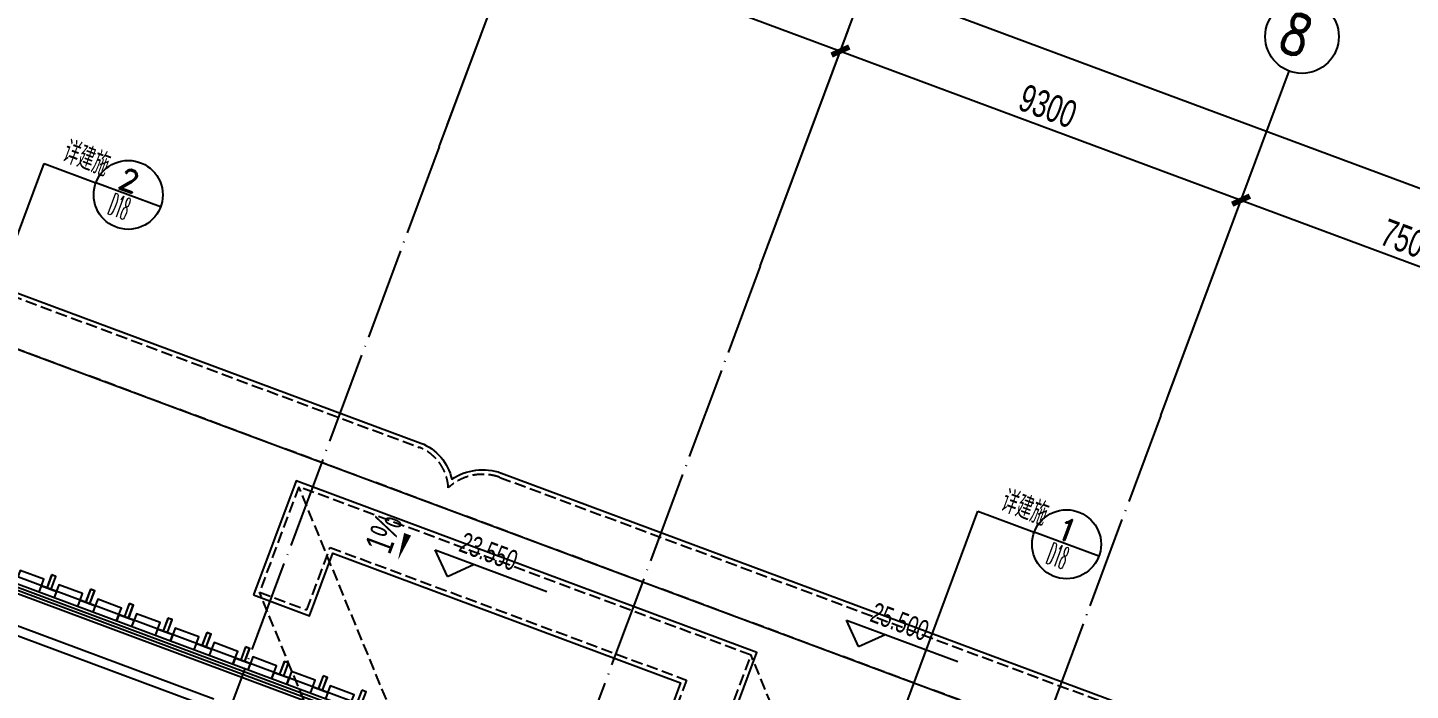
# Model space of a CAD drawing. Header units: millimetres. Extents: x 600121811 to 600690586, y 3472921280 to 3473279938.
# Drawn here: x 600299109 to 600329188, y 3473185791 to 3473200217 of the extents above; entities that cross this region are included whole.
import ezdxf
from ezdxf.enums import TextEntityAlignment as Align

# ---------------------------------------------------------------- set-up
doc = ezdxf.new("R2010")
doc.units = ezdxf.units.MM
doc.header["$LTSCALE"] = 1000
doc.linetypes.add('AX-MALL-GIRD-200$0$DOTE', pattern=[2.42, 2, -0.2, 0.02, -0.2])
doc.linetypes.add('AX-MALL-WALL-GJ$0$DASH', pattern=[0.35, 0.25, -0.1])
doc.layers.get('0').update_dxf_attribs({"linetype": 'CONTINUOUS'})
for name, color, linetype in [('AX-MALL-DIM-PGJ$0$A-Anno-Dims', 3, 'CONTINUOUS'), ('AX-MALL-DIM-PGJ$0$A-Anno-Note', 241, 'CONTINUOUS'), ('AX-MALL-DIM-PGJ$0$DIM_IDEN', 3, 'CONTINUOUS'), ('AX-MALL-GIRD-200$0$A-Grid', 222, 'AX-MALL-GIRD-200$0$DOTE'), ('AX-MALL-GIRD-200$0$A-Grid-Iden', 11, 'CONTINUOUS'), ('AX-MALL-GJ-200$0$A-Anno-Note', 241, 'CONTINUOUS'), ('AX-MALL-WALL-GJ$0$A-Anno-Levl', 201, 'CONTINUOUS'), ('AX-MALL-WALL-GJ$0$A-Anno-Note', 241, 'CONTINUOUS'), ('AX-MALL-WALL-GJ$0$A-Curt', 151, 'CONTINUOUS'), ('AX-MALL-WALL-GJ$0$A-Detl-Patt', 8, 'CONTINUOUS'), ('AX-MALL-WALL-GJ$0$A-Detl-Thin', 131, 'CONTINUOUS'), ('AX-MALL-WALL-GJ$0$A-SEE', 254, 'CONTINUOUS'), ('AX-MALL-WALL-GJ$0$AE-METL-01', 43, 'CONTINUOUS'), ('AXIS_TEXT', 7, 'CONTINUOUS')]:
    doc.layers.add(name, color=color, linetype=linetype)
doc.styles.add('AX-MALL-DIM-PGJ$0$_TCH_DIM', font='zy_en.shx', dxfattribs={"width": 0.7, "bigfont": 'zy_cn.shx'})
doc.styles.add('AX-MALL-DIM-PGJ$0$_TCH_LABEL', font='ROMAND.shx', dxfattribs={"width": 0.7, "height": 5, "bigfont": 'zy_cn.shx'})
doc.styles.add('AX-MALL-GIRD-200$0$_TCH_AXIS', font='ROMAND.shx', dxfattribs={"width": 0.7, "height": 5, "bigfont": 'zy_cn.shx'})
doc.styles.add('AX-MALL-GIRD-200$0$_TCH_DIM_T3', font='zy_en.shx', dxfattribs={"width": 0.7, "bigfont": 'zy_cn.shx'})
doc.styles.add('AX-MALL-WALL-GJ$0$_TCH_DIM', font='zy_en.shx', dxfattribs={"width": 0.7, "bigfont": 'zy_cn.shx'})
doc.styles.add('COMPLEX', font='COMPLEX')
doc.dimstyles.new('AX-MALL-GIRD-200$0$_TCH_ARCH&&200', dxfattribs={"dimtxt": 595, "dimasz": 300, "dimexe": 500, "dimexo": 500, "dimgap": 152.5, "dimtad": 1, "dimdec": 0, "dimzin": 0, "dimdsep": 46, "dimtxsty": 'AX-MALL-GIRD-200$0$_TCH_DIM_T3', "dimblk": 'AX-MALL-GIRD-200$0$_ArchTick', "dimcen": 0.09, "dimclrt": 7, "dimazin": 2, "dimtfac": 1, "dimtdec": 0, "dimtix": 1, "dimtmove": 2, "dimatfit": 3, "dimfxl": 500, "dimtolj": 1, "dimtzin": 0, "dimarcsym": 0})

# ---------------------------------------------------------------- blocks, each defined once
blk = doc.blocks.new('_AXISO')
blk.add_circle((0, 0), 0.5)
at = {"layer": 'AXIS_TEXT', "style": 'COMPLEX', "width": 1.041667}
blk.add_attdef('A', text='', height=0.56, dxfattribs=at).set_placement((-0.25, -0.28), (0.25, -0.28), align=Align.FIT)
blk = doc.blocks.new('AX-MALL-GIRD-200$0$_ArchTick')
at = {"color": 0, "linetype": 'ByBlock', "const_width": 0.4}
blk.add_lwpolyline([(-0.5, -0.5), (0.5, 0.5)], dxfattribs=at)
blk = doc.blocks.new('*D117')
at = {"layer": 'AX-MALL-GIRD-200$0$A-Grid-Iden', "color": 0, "lineweight": -2, "transparency": 16777216}
for p, q in [((600267990, 3473213085), (600270294, 3473219270)), ((600270119, 3473218801), (600595289, 3473097666)), ((600593160, 3473091950), (600595464, 3473098134))]:
    blk.add_line(p, q, dxfattribs=at)
at = {"layer": 'AX-MALL-GIRD-200$0$A-Grid-Iden', "color": 0, "lineweight": -2, "transparency": 16777216, "xscale": 300, "yscale": 300, "zscale": 300}
for p, rotation in [((600270119, 3473218801), 159.568161308997), ((600595289, 3473097666), 339.568161308997)]:
    blk.add_blockref('AX-MALL-GIRD-200$0$_ArchTick', p, dxfattribs=dict(at, rotation=rotation))
at = {"layer": 'AX-MALL-GIRD-200$0$A-Grid-Iden', "color": 7, "transparency": 16777216, "insert": (600432861, 3473158655), "char_height": 595, "attachment_point": 5, "rotation": 339.5682, "style": 'AX-MALL-GIRD-200$0$_TCH_DIM_T3'}
blk.add_mtext('\\A1;347000', dxfattribs=at)
blk = doc.blocks.new('*D122')
at = {"layer": 'AX-MALL-GIRD-200$0$A-Grid-Iden', "color": 0, "lineweight": -2, "transparency": 16777216}
for p, q in [((600299476, 3473201355), (600301222, 3473206041)), ((600301047, 3473205572), (600309809, 3473202308)), ((600308238, 3473198091), (600309983, 3473202777))]:
    blk.add_line(p, q, dxfattribs=at)
at = {"layer": 'AX-MALL-GIRD-200$0$A-Grid-Iden', "color": 0, "lineweight": -2, "transparency": 16777216, "xscale": 300, "yscale": 300, "zscale": 300}
for p, rotation in [((600301047, 3473205572), 159.5681613086145), ((600309809, 3473202308), 339.5681613086145)]:
    blk.add_blockref('AX-MALL-GIRD-200$0$_ArchTick', p, dxfattribs=dict(at, rotation=rotation))
at = {"layer": 'AX-MALL-GIRD-200$0$A-Grid-Iden', "color": 7, "transparency": 16777216, "insert": (600305585, 3473204362), "char_height": 595, "attachment_point": 5, "rotation": 339.5682, "style": 'AX-MALL-GIRD-200$0$_TCH_DIM_T3'}
blk.add_mtext('\\A1;9350', dxfattribs=at)
blk = doc.blocks.new('*D123')
at = {"layer": 'AX-MALL-GIRD-200$0$A-Grid-Iden', "color": 0, "lineweight": -2, "transparency": 16777216}
for p, q in [((600308238, 3473198091), (600309983, 3473202777)), ((600309809, 3473202308), (600316790, 3473199708)), ((600315219, 3473195491), (600316965, 3473200176))]:
    blk.add_line(p, q, dxfattribs=at)
at = {"layer": 'AX-MALL-GIRD-200$0$A-Grid-Iden', "color": 0, "lineweight": -2, "transparency": 16777216, "xscale": 300, "yscale": 300, "zscale": 300}
for p, rotation in [((600309809, 3473202308), 159.5681613087634), ((600316790, 3473199708), 339.5681613087634)]:
    blk.add_blockref('AX-MALL-GIRD-200$0$_ArchTick', p, dxfattribs=dict(at, rotation=rotation))
at = {"layer": 'AX-MALL-GIRD-200$0$A-Grid-Iden', "color": 7, "transparency": 16777216, "insert": (600313457, 3473201430), "char_height": 595, "attachment_point": 5, "rotation": 339.5682, "style": 'AX-MALL-GIRD-200$0$_TCH_DIM_T3'}
blk.add_mtext('\\A1;7450', dxfattribs=at)
blk = doc.blocks.new('*D124')
at = {"layer": 'AX-MALL-GIRD-200$0$A-Grid-Iden', "color": 0, "lineweight": -2, "transparency": 16777216}
for p, q in [((600315219, 3473195491), (600316965, 3473200176)), ((600316790, 3473199708), (600325505, 3473196461)), ((600323934, 3473192244), (600325680, 3473196930))]:
    blk.add_line(p, q, dxfattribs=at)
at = {"layer": 'AX-MALL-GIRD-200$0$A-Grid-Iden', "color": 0, "lineweight": -2, "transparency": 16777216, "xscale": 300, "yscale": 300, "zscale": 300}
for p, rotation in [((600316790, 3473199708), 159.5681613095151), ((600325505, 3473196461), 339.5681613095151)]:
    blk.add_blockref('AX-MALL-GIRD-200$0$_ArchTick', p, dxfattribs=dict(at, rotation=rotation))
at = {"layer": 'AX-MALL-GIRD-200$0$A-Grid-Iden', "color": 7, "transparency": 16777216, "insert": (600321305, 3473198506), "char_height": 595, "attachment_point": 5, "rotation": 339.5682, "style": 'AX-MALL-GIRD-200$0$_TCH_DIM_T3'}
blk.add_mtext('\\A1;9300', dxfattribs=at)
blk = doc.blocks.new('*D125')
at = {"layer": 'AX-MALL-GIRD-200$0$A-Grid-Iden', "color": 0, "lineweight": -2, "transparency": 16777216}
for p, q in [((600323934, 3473192244), (600325680, 3473196930)), ((600325505, 3473196461), (600332533, 3473193843)), ((600330962, 3473189626), (600332708, 3473194311))]:
    blk.add_line(p, q, dxfattribs=at)
at = {"layer": 'AX-MALL-GIRD-200$0$A-Grid-Iden', "color": 0, "lineweight": -2, "transparency": 16777216, "xscale": 300, "yscale": 300, "zscale": 300}
for p, rotation in [((600325505, 3473196461), 159.5681613092353), ((600332533, 3473193843), 339.5681613092353)]:
    blk.add_blockref('AX-MALL-GIRD-200$0$_ArchTick', p, dxfattribs=dict(at, rotation=rotation))
at = {"layer": 'AX-MALL-GIRD-200$0$A-Grid-Iden', "color": 7, "transparency": 16777216, "insert": (600329176, 3473195574), "char_height": 595, "attachment_point": 5, "rotation": 339.5682, "style": 'AX-MALL-GIRD-200$0$_TCH_DIM_T3'}
blk.add_mtext('\\A1;7500', dxfattribs=at)
blk = doc.blocks.new('AX-MALL-WALL-GJ$0$fregergcbvvvvvv')
at = {"layer": 'AX-MALL-WALL-GJ$0$AE-METL-01'}
for points in [[(0, -150), (0, 0), (350, 0), (350, -150)], [(3, -150), (3, -3), (347, -3), (347, -150)]]:
    blk.add_lwpolyline(points, dxfattribs=at)
blk = doc.blocks.new('AX-MALL-WALL-GJ$0$fgegrhrthr')
at = {"layer": 'AX-MALL-WALL-GJ$0$A-Curt'}
for p, q in [((150309, 135461), (118462, 135461)), ((150309, 135395), (118462, 135395)), ((150310, 135328), (118462, 135328)), ((150311, 135261), (118462, 135261))]:
    blk.add_line(p, q, dxfattribs=at)
at = {"layer": 'AX-MALL-WALL-GJ$0$A-SEE'}
blk.add_line((156463, 135611), (118462, 135611), dxfattribs=at)
for points in [[(139002, 135611), (139002, 135761), (138452, 135761), (138452, 135611)], [(139902, 135611), (139902, 135761), (139352, 135761), (139352, 135611)], [(140802, 135611), (140802, 135761), (140252, 135761), (140252, 135611)], [(141702, 135611), (141702, 135761), (141152, 135761), (141152, 135611)], [(142602, 135611), (142602, 135761), (142052, 135761), (142052, 135611)], [(143502, 135611), (143502, 135761), (142952, 135761), (142952, 135611)], [(144402, 135611), (144402, 135761), (143852, 135761), (143852, 135611)], [(145302, 135611), (145302, 135761), (144752, 135761), (144752, 135611)], [(146202, 135611), (146202, 135761), (145652, 135761), (145652, 135611)]]:
    blk.add_lwpolyline(points, dxfattribs=at)
for points in [[(139127, 135911), (139127, 135611), (139227, 135611), (139227, 135911)], [(139130, 135908), (139130, 135614), (139224, 135614), (139224, 135908)], [(140027, 135911), (140027, 135611), (140127, 135611), (140127, 135911)], [(140030, 135908), (140030, 135614), (140124, 135614), (140124, 135908)], [(140927, 135911), (140927, 135611), (141027, 135611), (141027, 135911)], [(140930, 135908), (140930, 135614), (141024, 135614), (141024, 135908)], [(141827, 135911), (141827, 135611), (141927, 135611), (141927, 135911)], [(141830, 135908), (141830, 135614), (141924, 135614), (141924, 135908)], [(142727, 135911), (142727, 135611), (142827, 135611), (142827, 135911)], [(142730, 135908), (142730, 135614), (142824, 135614), (142824, 135908)], [(143627, 135911), (143627, 135611), (143727, 135611), (143727, 135911)], [(143630, 135908), (143630, 135614), (143724, 135614), (143724, 135908)], [(144527, 135911), (144527, 135611), (144627, 135611), (144627, 135911)], [(144530, 135908), (144530, 135614), (144624, 135614), (144624, 135908)], [(145427, 135911), (145427, 135611), (145527, 135611), (145527, 135911)], [(145430, 135908), (145430, 135614), (145524, 135614), (145524, 135908)], [(146327, 135911), (146327, 135611), (146427, 135611), (146427, 135911)]]:
    blk.add_lwpolyline(points, close=True, dxfattribs=at)
at = {"layer": 'AX-MALL-WALL-GJ$0$AE-METL-01', "rotation": 359.9999999994209}
for p in [(139002, 135611), (139902, 135611), (140802, 135611), (141702, 135611), (142602, 135611), (143502, 135611), (144402, 135611), (145302, 135611)]:
    blk.add_blockref('AX-MALL-WALL-GJ$0$fregergcbvvvvvv', p, dxfattribs=at)
blk = doc.blocks.new('AX-MALL-DIM-PGJ')
at = {"layer": 'AX-MALL-DIM-PGJ$0$A-Anno-Dims'}
blk.add_lwpolyline([(600307424, 3473189322.9, 0, 0, 0), (600307164.5, 3473188626.4, 0, 160, 0), (600307374, 3473189188.7, 0, 0, 0)], format="xyseb", dxfattribs=at)
at = {"layer": 'AX-MALL-DIM-PGJ$0$DIM_IDEN'}
for p, q in [((600295880.3, 3473187630.8), (600299466.5, 3473197257.4)), ((600299466.5, 3473197257.4), (600300594, 3473196837.4)), ((600301999.6, 3473196313.8), (600300594, 3473196837.4)), ((600316194.9, 3473180063.1), (600319781.1, 3473189689.7)), ((600319781.1, 3473189689.7), (600321006.7, 3473189233.1)), ((600322412.3, 3473188709.4), (600321006.7, 3473189233.1))]:
    blk.add_line(p, q, dxfattribs=at)
for centre in [(600301296.8, 3473196575.6), (600321709.5, 3473188971.3)]:
    blk.add_circle(centre, 750, dxfattribs=at)
at = {"layer": 'AX-MALL-DIM-PGJ$0$A-Anno-Note', "style": 'AX-MALL-DIM-PGJ$0$_TCH_DIM', "width": 0.7}
for s, height, rotation, p in [('详建施', 506.38, 339.56816, (600299830.4, 3473197311.9)), ('详建施', 506.38, 339.56816, (600320243.1, 3473189707.6)), ('1%', 595, 69.56816, (600306989, 3473188728.6))]:
    blk.add_text(s, height=height, rotation=rotation, dxfattribs=at).set_placement(p)
at = {"layer": 'AX-MALL-DIM-PGJ$0$A-Anno-Note', "style": 'AX-MALL-DIM-PGJ$0$_TCH_LABEL'}
for s, height, width, p, p2 in [('2', 483, 1.3125, (600301035, 3473196737.6), (600301431, 3473196590)), ('D18', 482.99, 0.430328, (600300824.2, 3473196171.8), (600301220.3, 3473196024.3)), ('1', 483, 1.3125, (600321447.7, 3473189133.2), (600321843.8, 3473188985.7)), ('D18', 482.99, 0.430328, (600321237, 3473188567.5), (600321633, 3473188419.9))]:
    blk.add_text(s, height=height, rotation=339.56816, dxfattribs=dict(at, width=width)).set_placement(p, p2, align=Align.FIT)
blk = doc.blocks.new('AX-MALL-GIRD-200')
at = {"layer": 'AX-MALL-GIRD-200$0$A-Grid'}
for p, q in [((600308063.3, 3473197622.8), (600269333.8, 3473093659.1)), ((600315044.6, 3473195022.1), (600276315.1, 3473091058.4)), ((600323759.5, 3473191775.5), (600285030, 3473087811.8))]:
    blk.add_line(p, q, dxfattribs=at)
at = {"layer": 'AX-MALL-GIRD-200$0$A-Grid-Iden'}
for p, q in [((600308063.3, 3473197622.8), (600310856.1, 3473205119.5)), ((600315044.6, 3473195022.1), (600317837.4, 3473202518.8)), ((600323759.5, 3473191775.5), (600326552.3, 3473199272.2))]:
    blk.add_line(p, q, dxfattribs=at)
ref = blk.add_blockref('_AXISO', (600326831.6, 3473200021.9), dxfattribs=dict(at, xscale=1600, yscale=1600, zscale=1600))
ref.add_attrib('A', '8', dxfattribs={"height": 905.1, "rotation": 339.56816, "style": 'AX-MALL-GIRD-200$0$_TCH_AXIS', "width": 1.05}).set_placement((600326249.5, 3473199755.8), (600326843.2, 3473199534.6), align=Align.FIT)
for base, p1, p2, picture, middle in [((600595289, 3473097665.9), (600267815.4, 3473212616.4), (600592985, 3473091481.2), '*D117', (600432861.3, 3473158655.2)), ((600309808.8, 3473202308.3), (600299301.5, 3473200886.9), (600308063.3, 3473197622.8), '*D122', (600305585, 3473204362)), ((600316790.1, 3473199707.5), (600308063.3, 3473197622.8), (600315044.6, 3473195022.1), '*D123', (600313456.5, 3473201429.6)), ((600325505, 3473196461), (600315044.6, 3473195022.1), (600323759.5, 3473191775.5), '*D124', (600321304.6, 3473198505.9)), ((600332533.2, 3473193842.8), (600323759.5, 3473191775.5), (600330787.7, 3473189157.3), '*D125', (600329176.2, 3473195573.6))]:
    dim = blk.add_linear_dim(base=base, p1=p1, p2=p2, angle=339.56816, dimstyle='AX-MALL-GIRD-200$0$_TCH_ARCH&&200', override={"dimgap": 0}, dxfattribs=at)
    dim.commit()
    dim.dimension.update_dxf_attribs({"geometry": picture, "text_midpoint": middle, "dimtype": 129, "text_rotation": 339.56816})
blk = doc.blocks.new('AX-MALL-WALL-GJ')
at = {"layer": 'AX-MALL-WALL-GJ$0$A-Anno-Levl'}
for p, q in [((600308241, 3473188270), (600307977, 3473188849)), ((600307977, 3473188849), (600310401, 3473187946)), ((600308241, 3473188270), (600308820, 3473188535)), ((600317186, 3473186744), (600316921, 3473187322)), ((600316921, 3473187322), (600319345, 3473186420)), ((600317186, 3473186744), (600317764, 3473187008))]:
    blk.add_line(p, q, dxfattribs=at)
at = {"layer": 'AX-MALL-WALL-GJ$0$A-Detl-Patt', "linetype": 'AX-MALL-WALL-GJ$0$DASH'}
for p, q in [((600308776, 3473181059), (600305007, 3473190223)), ((600307920, 3473178763), (600304151, 3473187928)), ((600318615, 3473177393), (600314846, 3473186558))]:
    blk.add_line(p, q, dxfattribs=at)
blk.add_lwpolyline([(600270925, 3473194764), (600270842, 3473194946, -0.660372), (600277749, 3473202211), (600307627, 3473191081, -0.294245), (600308260, 3473190201, -0.279526), (600309379, 3473190428), (600331225, 3473182290, -0.299739), (600331874, 3473181403, -0.28348), (600333005, 3473181627), (600362898, 3473170491, -0.414326), (600363398, 3473169398), (600363328, 3473169210), (600277383, 3473201227, 0.675154), (600271881, 3473195198)], format="xyb", close=True, dxfattribs=at)
blk.add_lwpolyline([(600304151, 3473187928), (600305182, 3473187544), (600305688, 3473188902), (600313443, 3473186014), (600312937, 3473184655), (600313991, 3473184262), (600314846, 3473186558), (600305007, 3473190223)], close=True, dxfattribs=at)
at = {"layer": 'AX-MALL-WALL-GJ$0$A-Detl-Thin'}
blk.add_lwpolyline([(600270875, 3473194632), (600270751, 3473194906, -0.660432), (600277784, 3473202305), (600307662, 3473191175, -0.00466), (600307664, 3473191174, -0.249354), (600308335, 3473190388, -0.238905), (600309412, 3473190522, -0.002893), (600309414, 3473190522), (600331259, 3473182384, -0.254635), (600331950, 3473181590, -0.242564), (600333040, 3473181721), (600362933, 3473170585, -0.414326), (600363492, 3473169363), (600363422, 3473169175), (600277383, 3473201227, 0.683535), (600271926, 3473195108)], format="xyb", close=True, dxfattribs=at)
blk.add_lwpolyline([(600304023, 3473187869), (600305241, 3473187415), (600305747, 3473188774), (600313314, 3473185955), (600312808, 3473184596), (600314050, 3473184133), (600314975, 3473186617), (600304948, 3473190352)], close=True, dxfattribs=at)
for points in [[(600293595, 3473186714), (600294398, 3473188869), (600303160, 3473185605)], [(600293782, 3473186644), (600294515, 3473188612), (600303090, 3473185418)]]:
    blk.add_lwpolyline(points, dxfattribs=at)
at = {"layer": 'AX-MALL-WALL-GJ$0$A-Detl-Thin', "color": 0, "rotation": 339.5681613098035}
blk.add_blockref('AX-MALL-WALL-GJ$0$fgegrhrthr', (600121811, 3473109515), dxfattribs=at)
at = {"layer": 'AX-MALL-WALL-GJ$0$A-SEE'}
blk.add_blockref('AX-MALL-GIRD-200', (0, 0), dxfattribs=at)
at = {"layer": 'AX-MALL-WALL-GJ$0$A-Anno-Note', "style": 'AX-MALL-WALL-GJ$0$_TCH_DIM', "width": 0.7}
for s, p in [('23.550', (600308463, 3473188828)), ('25.500', (600317407, 3473187302))]:
    blk.add_text(s, height=446.2, rotation=339.5682, dxfattribs=at).set_placement(p)

msp = doc.modelspace()

# ---------------------------------------------------------------- block references
at = {"layer": 'AX-MALL-GJ-200$0$A-Anno-Note'}
for name in ['AX-MALL-WALL-GJ', 'AX-MALL-DIM-PGJ']:
    msp.add_blockref(name, (0, 0), dxfattribs=at)

doc.saveas('drawing.dxf')
